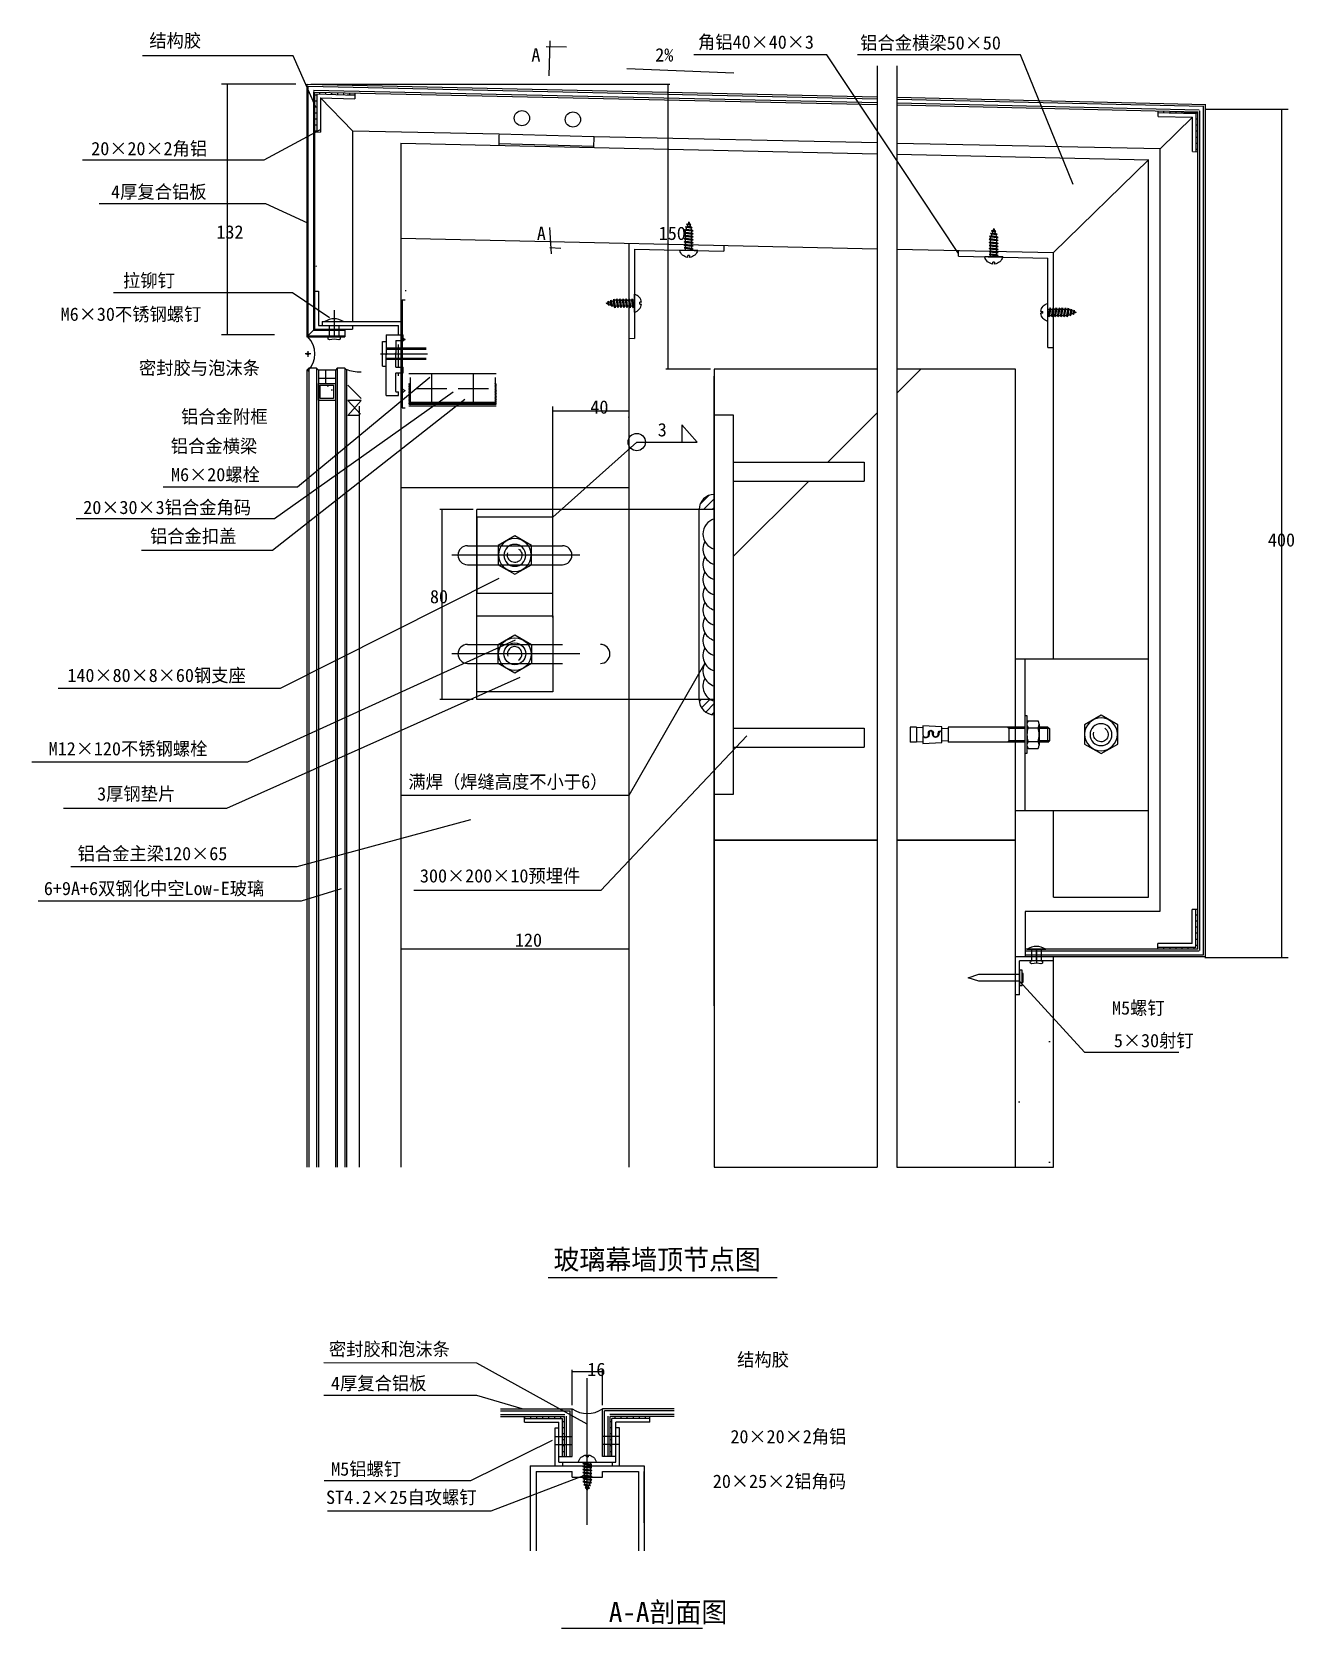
# Model space of a CAD drawing. Header units: metres. Extents: x -2119 to 2193, y 2231 to 3072.
# Drawn here: x 1528 to 2193, y 2231 to 3072 of the extents above.
import ezdxf

# ---------------------------------------------------------------- set-up
doc = ezdxf.new("R2010")
doc.units = ezdxf.units.M
for name, color, linetype in [('1', 1, 'Continuous'), ('2', 3, 'Continuous'), ('3', 5, 'Continuous'), ('4', 4, 'Continuous'), ('5', 3, 'Continuous'), ('8', 7, 'Continuous'), ('ALUMINUM-H', 8, 'Continuous'), ('BG', 35, 'Continuous'), ('C18', 4, 'Continuous'), ('CEN', 9, 'Continuous'), ('CONCRETE', 4, 'Continuous'), ('DIM', 4, 'Continuous'), ('FIXING', 6, 'Continuous'), ('FRAME', 157, 'Continuous'), ('GLASS-H', 254, 'Continuous'), ('HATCH', 8, 'Continuous'), ('图层1', 252, 'Continuous')]:
    doc.layers.add(name, color=color, linetype=linetype)

# ---------------------------------------------------------------- blocks, each defined once
blk = doc.blocks.new('DA')
at = {"color": 6}
for p, q in [((4.75, 0), (-4.75, 0)), ((-1.61, 0), (-1.61, -0.9)), ((-0.5, 3.7), (-0.5, 2.7)), ((0.5, 2.7), (-0.5, 2.7)), ((0.5, 2.7), (0.5, 3.7)), ((1.61, 0), (1.61, -0.45)), ((2.39, -0.64), (-2.41, -1.31)), ((-2.41, -1.31), (-1.61, -0.9)), ((-1.61, -1.51), (-2.41, -1.31)), ((2.39, -2.22), (-2.41, -2.89)), ((-2.41, -2.89), (-1.61, -2.47)), ((-1.61, -3.08), (-2.41, -2.89)), ((2.39, -3.82), (-2.41, -4.5)), ((-1.61, -4.08), (-2.41, -4.5)), ((-2.41, -4.5), (-1.61, -4.69)), ((2.39, -5.4), (-2.41, -6.07)), ((-2.41, -6.07), (-1.61, -5.66)), ((-1.61, -6.27), (-2.41, -6.07)), ((2.39, -7.01), (-2.41, -7.69)), ((-1.61, -7.27), (-2.41, -7.69)), ((-2.41, -7.69), (-1.61, -7.88)), ((1.61, -0.45), (-1.61, -0.9)), ((1.61, -1.06), (-1.61, -1.51)), ((-1.61, -1.51), (-1.61, -2.47)), ((1.61, -2.02), (-1.61, -2.47)), ((1.61, -2.63), (-1.61, -3.08)), ((-1.61, -3.08), (-1.61, -4.08)), ((-1.61, -4.08), (-1.61, -3.08)), ((1.61, -3.63), (-1.61, -4.08)), ((1.61, -4.24), (-1.61, -4.69)), ((-1.61, -4.69), (-1.61, -5.66)), ((1.61, -5.21), (-1.61, -5.66)), ((1.61, -5.82), (-1.61, -6.27)), ((-1.61, -7.26), (-1.61, -6.27)), ((-1.61, -6.27), (-1.61, -7.26)), ((1.61, -6.81), (-1.61, -7.26)), ((1.61, -7.42), (-1.61, -7.87)), ((-1.61, -7.87), (-1.61, -8.88)), ((2.39, -0.64), (1.61, -0.45)), ((2.39, -0.64), (1.61, -1.06)), ((1.61, -1.06), (1.61, -2.02)), ((2.39, -2.22), (1.61, -2.02)), ((2.39, -2.22), (1.61, -2.63)), ((1.61, -2.63), (1.61, -3.63)), ((2.39, -3.82), (1.61, -3.63)), ((2.39, -3.82), (1.61, -4.24)), ((1.61, -4.24), (1.61, -5.21)), ((2.39, -5.4), (1.61, -5.21)), ((2.39, -5.4), (1.61, -5.82)), ((1.61, -5.82), (1.61, -6.81)), ((2.39, -7.01), (1.61, -6.81)), ((2.39, -7.01), (1.61, -7.42)), ((1.61, -7.42), (1.61, -8.42)), ((2.39, -8.62), (-2.41, -9.3)), ((-1.61, -8.88), (-2.41, -9.3)), ((-2.41, -9.3), (-1.61, -9.49)), ((2.37, -10.23), (-2.24, -10.88)), ((-1.61, -10.49), (-2.24, -10.88)), ((-2.24, -10.88), (-1.43, -11.07)), ((1.75, -11.93), (-1.68, -12.41)), ((-1.08, -12.02), (-1.68, -12.41)), ((-1.68, -12.41), (-0.87, -12.6)), ((1.61, -8.42), (-1.61, -8.88)), ((1.61, -9.03), (-1.61, -9.49)), ((-1.61, -9.49), (-1.61, -10.49)), ((1.61, -10.03), (-1.61, -10.49)), ((1.58, -10.65), (-1.43, -11.07)), ((-1.08, -12.02), (-1.43, -11.07)), ((-1.16, -13.84), (-0.56, -13.45)), ((1.17, -13.51), (-1.16, -13.84)), ((-1.16, -13.84), (-0.35, -14.03)), ((1.2, -11.7), (-1.08, -12.02)), ((0.97, -12.34), (-0.87, -12.6)), ((-0.56, -13.45), (-0.87, -12.6)), ((0.62, -13.29), (-0.56, -13.45)), ((0.39, -13.93), (-0.35, -14.03)), ((0, -15), (-0.35, -14.03)), ((0, -15), (0.39, -13.93)), ((1.17, -13.51), (0.39, -13.93)), ((0.62, -13.29), (0.97, -12.34)), ((0.62, -13.29), (1.17, -13.51)), ((1.75, -11.93), (0.97, -12.34)), ((1.2, -11.7), (1.58, -10.65)), ((1.75, -11.93), (1.2, -11.7)), ((2.37, -10.23), (1.58, -10.65)), ((2.39, -8.62), (1.61, -8.42)), ((2.39, -8.62), (1.61, -9.03)), ((1.61, -9.03), (1.61, -10.03)), ((1.61, -10.03), (2.37, -10.23))]:
    blk.add_line(p, q, dxfattribs=at)
for centre, start, end in [((0.15, -1.33), 97.37, 164.8), ((-0.15, -1.33), 15.2, 82.63)]:
    blk.add_arc(centre, 5.08, start, end, dxfattribs=at)
blk = doc.blocks.new('SD')
at = {"color": 6}
blk.add_lwpolyline([(-4, 1.4), (4, 1.4), (4, 0), (-4, 0)], close=True, dxfattribs=at)
for points in [[(-2.25, 1.4), (-2.25, 2), (2.25, 2), (2.25, 1.4)], [(-1.85, 0), (-1.85, -21.29), (0, -27), (1.85, -21.29), (1.85, 0)]]:
    blk.add_lwpolyline(points, dxfattribs=at)
blk = doc.blocks.new('Z')
at = {"color": 6}
for p, q in [((-10.05, 0.12), (-5.01, 8.85)), ((-5.01, 8.85), (5.07, 8.85)), ((5.07, 8.85), (10.11, 0.12)), ((-5.01, -8.61), (-10.05, 0.12)), ((10.11, 0.12), (5.07, -8.61)), ((5.07, -8.61), (-5.01, -8.61))]:
    blk.add_line(p, q, dxfattribs=at)
for centre, radius in [((0.11, 0.07), 8.64), ((-0.08, 0.07), 5.76)]:
    blk.add_circle(centre, radius, dxfattribs=at)
blk.add_arc((0, 0), 3.84, 32.25, 288.67, dxfattribs=at)
blk = doc.blocks.new('S')
at = {"color": 6}
for p, q in [((-4, 12.01), (-3.2, 12.81)), ((4, 12.01), (-4, 12.01)), ((-4, 12.01), (-4, 7.4)), ((-3.2, 12.81), (3.2, 12.81)), ((-3.2, 12.81), (-3.2, 7.4)), ((3.2, 12.81), (3.2, 7.4)), ((4, 12.01), (3.2, 12.81)), ((4, 12.01), (4, 7.4)), ((-7.31, 1.58), (-7.31, 6.82)), ((-4, 0), (-4, -40.52)), ((-3.66, 1.58), (-3.66, 6.82)), ((-3.2, 0), (-3.2, -8.52)), ((3.2, 0), (3.2, -8.52)), ((3.66, 1.58), (3.66, 6.82)), ((4, 0), (4, -40.52)), ((7.31, 1.58), (7.31, 6.82)), ((-4, -9.32), (-3.2, -8.52)), ((-3.2, -8.52), (3.2, -8.52)), ((4, -9.32), (3.2, -8.52)), ((-4, -40.52), (4, -40.52)), ((-3.36, -43.85), (-3.2, -40.52)), ((3.2, -40.52), (3.36, -43.85)), ((-4, -57.19), (-3.84, -53.85)), ((-4, -57.19), (-4, -60.52)), ((-4, -57.19), (4, -57.19)), ((3.84, -53.85), (4, -57.19)), ((4, -57.19), (4, -60.52)), ((-4, -60.52), (4, -60.52))]:
    blk.add_line(p, q, dxfattribs=at)
blk.add_lwpolyline([(-10, 0), (-10, 1), (10, 1), (10, 0)], close=True, dxfattribs=at)
for points in [[(-5.48, 7.4), (0, 7.4), (5.48, 7.4)], [(-5.48, 1), (0, 1), (5.48, 1)]]:
    blk.add_lwpolyline(points, dxfattribs=at)
for points in [[(-4.67, -53.85), (0.1, -53.85, 1.06), (-0.6, -50.86, -1.34), (-0.6, -48.34, 1.34), (-0.6, -45.81, -0.48), (-2.08, -43.85), (-4.17, -43.85)], [(-1.74, -43.85, 0.49), (-0.64, -45.47, -1.32), (-0.69, -48.66, 1.34), (-0.69, -50.54, -0.84), (0.93, -53.85), (4.67, -53.85), (4.17, -43.85)]]:
    blk.add_lwpolyline(points, format="xyb", close=True, dxfattribs=at)
for centre, radius, start, end in [((-5.48, 4.23), 3.17, 54.74, 125.26), ((-5.48, 4.17), 3.17, 234.74, 305.26), ((0, -4.4), 11.8, 71.94, 108.06), ((0, 12.8), 11.8, 251.94, 288.06), ((5.48, 4.23), 3.17, 54.74, 125.26), ((5.48, 4.17), 3.17, 234.74, 305.26)]:
    blk.add_arc(centre, radius, start, end, dxfattribs=at)
blk = doc.blocks.new('mp')
at = {"color": 1}
for p, q in [((-1.5, 0), (1.5, 0)), ((0, 1.5), (0, -1.5))]:
    blk.add_line(p, q, dxfattribs=at)
blk.add_circle((0, 0), 0.5, dxfattribs=at)

msp = doc.modelspace()

# ---------------------------------------------------------------- hatches: boundary and pattern name
h = msp.add_hatch()
h.set_pattern_fill('NET')
h.paths.add_polyline_path([(1676.94, 3039.94), (1676.94, 3018.93), (1677.94, 3018.9), (1677.94, 3038.91), (1697.94, 3038.37), (1697.94, 3039.37)])
h = msp.add_hatch()
h.set_pattern_fill('NET')
h.paths.add_polyline_path([(2142.05, 3029.53), (2121.05, 3030.11), (2121.05, 3029.11), (2141.05, 3028.56), (2141.05, 3008.55), (2142.05, 3008.53)])
h = msp.add_hatch()
h.set_pattern_fill('ANSI31', scale=100)
h.paths.add_polyline_path([(2045.92, 2857.2), (2026.63, 2857.2), (2020.92, 2859.05), (2026.63, 2860.9), (2045.92, 2860.9), (2045.92, 2894.05), (1983.44, 2894.05), (1983.44, 2646.07), (2045.92, 2646.07)])
h.paths.add_polyline_path([(1973, 2894.05), (1887.3, 2894.05), (1887.3, 2870.06), (1897.3, 2870.06), (1897.3, 2845.06), (1966.13, 2845.06), (1966.13, 2835.06), (1897.3, 2835.06), (1897.3, 2705.06), (1966.13, 2705.06), (1966.13, 2695.06), (1897.3, 2695.06), (1897.3, 2670.06), (1887.3, 2670.06), (1887.3, 2646.07), (1973, 2646.07)])
h = msp.add_hatch()
h.set_pattern_fill('AR-CONC', scale=8)
h.paths.add_polyline_path([(2045.92, 2857.2), (2026.63, 2857.2), (2020.92, 2859.05), (2026.63, 2860.9), (2045.92, 2860.9), (2045.92, 2894.05), (1983.44, 2894.05), (1983.44, 2646.07), (2045.92, 2646.07)])
h.paths.add_polyline_path([(1973, 2894.05), (1887.3, 2894.05), (1887.3, 2870.06), (1897.3, 2870.06), (1897.3, 2845.06), (1966.13, 2845.06), (1966.13, 2835.06), (1897.3, 2835.06), (1897.3, 2705.06), (1966.13, 2705.06), (1966.13, 2695.06), (1897.3, 2695.06), (1897.3, 2670.06), (1887.3, 2670.06), (1887.3, 2646.07), (1973, 2646.07)])
h = msp.add_hatch()
h.set_pattern_fill('NET')
h.paths.add_polyline_path([(2140.92, 2589.55), (2120.92, 2589.55), (2120.92, 2588.55), (2141.92, 2588.55), (2141.92, 2609.55), (2140.92, 2609.55)])
at = {"layer": '3'}
h = msp.add_hatch(dxfattribs=at)
h.set_pattern_fill('NET', scale=10)
h.paths.add_polyline_path([(1687.81, 2893.55), (1687.81, 2886.55), (1678.81, 2886.55), (1678.81, 2893.55)])
h = msp.add_hatch(dxfattribs=at)
h.set_pattern_fill('AR-SAND', scale=0.5)
h.paths.add_polyline_path([(1686.81, 2885.55), (1686.81, 2878.55), (1679.81, 2878.55), (1679.81, 2885.55)])
at = {"layer": '4'}
h = msp.add_hatch(dxfattribs=at)
h.set_pattern_fill('ANSI37', scale=10)
h.paths.add_polyline_path([(1701.31, 2877.55), (1694.31, 2877.55), (1694.31, 2893.05), (1693.31, 2894.05, 0.09), (1701.31, 2892.55)])
at = {"layer": '5'}
h = msp.add_hatch(dxfattribs=at)
h.set_pattern_fill('ANSI31')
h.paths.add_polyline_path([(1879.3, 2820.06), (1887.3, 2820.06), (1887.3, 2828.06, 0.41)])
h = msp.add_hatch(dxfattribs=at)
h.set_pattern_fill('ANSI31')
h.paths.add_polyline_path([(1879.3, 2720.06), (1887.3, 2720.06), (1887.3, 2712.06, -0.41)])
at = {"layer": '8'}
h = msp.add_hatch(dxfattribs=at)
h.set_pattern_fill('ANSI37', scale=0.1)
h.paths.add_polyline_path([(1726.51, 2886.4), (1727.11, 2886.4), (1727.11, 2876.4), (1771.91, 2876.4), (1771.91, 2886.4), (1772.51, 2886.4), (1772.51, 2875.4), (1726.51, 2875.4)])
at = {"layer": 'ALUMINUM-H'}
h = msp.add_hatch(dxfattribs=at)
h.set_pattern_fill('ANSI37', scale=6)
h.paths.add_polyline_path([(1724.51, 2905.05), (1724.51, 2930.45), (1724.01, 2930.45), (1723.01, 2930.45), (1723.01, 2905.05)])
h.paths.add_polyline_path([(1724.01, 2873.65), (1724.51, 2873.65), (1724.51, 2899.05), (1723.01, 2899.05), (1723.01, 2873.65)])
at = {"layer": 'CONCRETE'}
h = msp.add_hatch(dxfattribs=at)
h.set_pattern_fill('AR-BRSTD', scale=10)
h.paths.add_polyline_path([(1973, 2558.84), (1973, 2646.07), (1887.3, 2646.07), (1887.3, 2558.84)])
h.paths.add_polyline_path([(2045.92, 2558.84), (2045.92, 2646.07), (1983.44, 2646.07), (1983.44, 2558.84)])
h = msp.add_hatch(dxfattribs=at)
h.set_pattern_fill('AR-BRSTD', scale=10)
h.paths.add_polyline_path([(1973, 2561.15), (1973, 2473.92), (1887.3, 2473.92), (1887.3, 2561.15)])
h.paths.add_polyline_path([(2045.92, 2561.15), (2045.92, 2473.92), (1983.44, 2473.92), (1983.44, 2561.15)])
at = {"layer": 'FRAME'}
h = msp.add_hatch(dxfattribs=at)
h.set_pattern_fill('DOTS', scale=20)
h.paths.add_polyline_path([(2065.92, 2582.55), (2061.05, 2582.55, -0.97), (2060.74, 2580.99), (2058.42, 2581.27), (2056.1, 2580.99, -0.97), (2055.79, 2582.55), (2047.92, 2582.55), (2047.92, 2577.55), (2049.32, 2577.55), (2049.32, 2575.8), (2049.92, 2575.8), (2049.92, 2571.3), (2049.32, 2571.3), (2049.32, 2569.55), (2047.92, 2569.55), (2047.92, 2564.55), (2045.92, 2564.55), (2045.92, 2473.92), (2065.92, 2473.92)])
at = {"layer": 'GLASS-H'}
h = msp.add_hatch(dxfattribs=at)
h.set_pattern_fill('NET')
h.paths.add_polyline_path([(1807.43, 2341.59), (1787.43, 2341.59), (1787.43, 2342.59), (1808.43, 2342.59), (1808.43, 2321.59), (1807.43, 2321.59)])
h = msp.add_hatch(dxfattribs=at)
h.set_pattern_fill('NET')
h.paths.add_polyline_path([(1833.43, 2321.59), (1832.43, 2321.59), (1832.43, 2342.59), (1853.43, 2342.59), (1853.43, 2341.59), (1833.43, 2341.59)])

# ---------------------------------------------------------------- linework, layer by layer
for p, q in [((1674.94, 3044.05), (1863.86, 3044.05)), ((1862.86, 3044.05), (1862.86, 2894.05)), ((1677.49, 2948.35), (1677.89, 2948.1)), ((1885.3, 2894.05), (1861.86, 2894.05)), ((1887.3, 2558.84), (1887.3, 2890.41)), ((1887.3, 2670.06), (1887.3, 2870.06)), ((1887.3, 2870.06), (1897.3, 2870.06)), ((1897.3, 2870.06), (1897.3, 2670.06)), ((1897.3, 2845.06), (1966.13, 2845.06)), ((1966.13, 2845.06), (1966.13, 2835.06)), ((1897.3, 2835.06), (1966.13, 2835.06)), ((1760.25, 2820.08), (1742.86, 2820.08)), ((1743.86, 2820.08), (1743.86, 2720.08)), ((1760.25, 2720.08), (1742.86, 2720.08)), ((1897.3, 2705.06), (1966.13, 2705.06)), ((1966.13, 2705.06), (1966.13, 2695.06)), ((1897.3, 2695.06), (1966.13, 2695.06)), ((1897.3, 2670.06), (1887.3, 2670.06)), ((1812.43, 2348.59), (1812.43, 2367.08)), ((1828.43, 2366.08), (1812.43, 2366.08)), ((1828.43, 2348.59), (1828.43, 2367.08))]:
    msp.add_line(p, q)
at = {"layer": '1'}
for p, q in [((1673.31, 3043.04), (1673.31, 2911.55)), ((1673.44, 3043.04), (1973.13, 3036.43)), ((1676.27, 3040.96), (1973.13, 3034.44)), ((1676.31, 3040.16), (1676.31, 2914.55)), ((1983.57, 3036.19), (2145.05, 3032.45)), ((1983.57, 3034.19), (2142.64, 3030.52)), ((2142.92, 2587.89), (2142.92, 3029.99)), ((2144.92, 2585.64), (2144.92, 3032.06)), ((1823.95, 3016.33), (1773.97, 3017.68)), ((1676.31, 2914.55), (1673.31, 2911.55)), ((1673.31, 2911.55), (1692.81, 2911.55)), ((1676.31, 2914.55), (1692.81, 2914.55)), ((1772.51, 2891.55), (1726.51, 2891.55)), ((1727.11, 2889.55), (1727.11, 2876.4)), ((1771.91, 2889.55), (1771.91, 2876.4)), ((1771.91, 2876.4), (1727.11, 2876.4)), ((1842.31, 2820.08), (1842.31, 2720.08)), ((2142.58, 2587.55), (2050.92, 2587.55)), ((2144.83, 2585.55), (2050.92, 2585.55))]:
    msp.add_line(p, q, dxfattribs=at)
at = {"layer": '2'}
for p, q in [((1798.76, 3064), (1809.52, 3063.71)), ((1800.68, 3066.95), (1800.17, 3048.47)), ((1841.17, 3052.33), (1897.65, 3050.11)), ((1672.81, 3044.05), (1672.81, 2911.05)), ((1672.94, 3044.05), (1973.13, 3037.43)), ((1676.81, 3039.94), (1676.81, 2915.05)), ((1676.94, 3039.94), (1973.13, 3033.44)), ((1677.94, 3038.91), (1677.94, 3018.9)), ((1677.94, 3038.91), (1697.94, 3038.37)), ((1679.94, 3036.86), (1679.94, 3018.85)), ((1696.95, 3019.39), (1679.94, 3036.86)), ((1679.94, 3036.86), (1697.94, 3036.37)), ((1697.94, 3039.37), (1697.94, 3036.37)), ((1983.57, 3037.19), (2146.05, 3033.43)), ((1983.57, 3033.19), (2142.05, 3029.53)), ((2121.05, 3027.1), (2121.05, 3030.11)), ((2121.05, 3029.11), (2141.05, 3028.56)), ((2121.05, 3027.1), (2139.05, 3026.62)), ((2122.05, 3010.07), (2139.05, 3026.62)), ((2139.05, 3008.61), (2139.05, 3026.62)), ((2141.05, 3008.55), (2141.05, 3028.56)), ((2141.92, 2588.55), (2141.92, 3029.54)), ((2145.92, 2584.55), (2145.92, 3033.43)), ((1676.94, 3018.93), (1679.94, 3018.85)), ((1696.82, 3019.52), (1696.78, 2919.05)), ((1774.06, 3017.68), (1696.95, 3019.39)), ((1773.94, 3011.82), (1774.1, 3017.35)), ((1722.31, 3012.95), (1722.31, 2473.92)), ((1722.31, 3012.95), (1973, 3007.43)), ((1823.81, 3011.33), (1773.83, 3012.69)), ((1823.93, 3010.71), (1824.09, 3016.32)), ((1973.13, 3013.26), (1824.05, 3016.32)), ((2122.05, 3010.07), (1983.57, 3012.92)), ((2121.92, 3009.94), (2121.92, 2608.55)), ((1983.44, 3007.2), (2116.05, 3004.27)), ((2065.92, 2955.37), (2115.92, 3004.28)), ((2115.92, 2616), (2115.92, 3004.28)), ((2139.05, 3008.61), (2142.05, 3008.53)), ((1801.57, 2954.83), (1800.68, 2968.55)), ((1722.31, 2962.94), (1973, 2957.42)), ((1842.31, 2960.3), (1842.31, 2820.08)), ((1892.31, 2959.19), (1892.31, 2956.19)), ((1800.69, 2958.06), (1806.45, 2957.76)), ((1845.31, 2957.23), (1892.31, 2956.19)), ((1845.31, 2957.23), (1845.31, 2910.22)), ((1983.44, 2957.19), (2065.92, 2955.37)), ((2015.92, 2953.47), (2015.92, 2956.47)), ((2015.92, 2953.47), (2062.92, 2952.43)), ((2062.92, 2905.42), (2062.92, 2952.43)), ((2065.92, 2741.58), (2065.92, 2955.37)), ((1676.81, 2935.05), (1678.81, 2935.05)), ((1678.81, 2935.05), (1678.81, 2917.05)), ((1678.81, 2917.05), (1696.81, 2917.05)), ((1680.83, 2919.05), (1680.83, 2917.05)), ((1680.83, 2919.05), (1722.31, 2919.05)), ((1696.81, 2917.05), (1721.04, 2917.05)), ((1696.81, 2917.05), (1696.81, 2915.05)), ((1721.04, 2912.05), (1721.04, 2917.05)), ((1672.81, 2911.05), (1692.81, 2911.05)), ((1676.81, 2915.05), (1696.81, 2915.05)), ((1692.81, 2915.05), (1692.81, 2911.05)), ((1712.54, 2908.55), (1714.54, 2908.55)), ((1712.54, 2895.55), (1712.54, 2908.55)), ((1714.54, 2912.05), (1714.54, 2902.55)), ((1714.54, 2912.05), (1723.44, 2912.05)), ((1719.54, 2908.95), (1719.54, 2902.55)), ((1719.64, 2909.05), (1723.54, 2909.05)), ((1723.54, 2909.05), (1723.54, 2911.95)), ((1842.31, 2910.28), (1845.31, 2910.22)), ((1715.04, 2902.05), (1714.54, 2902.55)), ((1715.04, 2902.05), (1714.54, 2901.55)), ((1714.54, 2880.21), (1714.54, 2901.55)), ((1719.04, 2902.05), (1719.54, 2902.55)), ((1719.04, 2902.05), (1719.54, 2901.55)), ((1719.54, 2895.15), (1719.54, 2901.55)), ((1721.04, 2895.05), (1721.04, 2907.05)), ((2062.92, 2905.42), (2065.92, 2905.36)), ((1712.54, 2895.55), (1714.54, 2895.55)), ((1719.54, 2882.21), (1719.54, 2891.95)), ((1719.64, 2895.05), (1723.44, 2895.05)), ((1719.64, 2892.05), (1723.44, 2892.05)), ((1721.04, 2890.55), (1721.04, 2892.05)), ((1723.54, 2892.15), (1723.54, 2894.95)), ((1714.64, 2880.11), (1720.94, 2880.11)), ((1719.64, 2882.11), (1720.94, 2882.11)), ((1721.04, 2880.21), (1721.04, 2882.01)), ((1722.31, 2874.55), (1722.31, 2813.62)), ((1842.31, 2720.08), (1842.31, 2473.92)), ((2065.92, 2616), (2065.92, 2661.58)), ((2065.92, 2616), (2115.92, 2616)), ((2050.92, 2608.55), (2050.92, 2588.55)), ((2121.92, 2608.55), (2050.92, 2608.55)), ((2138.92, 2591.55), (2138.92, 2609.55)), ((2141.92, 2609.55), (2138.92, 2609.55)), ((2140.92, 2589.55), (2140.92, 2609.55)), ((2141.92, 2588.55), (2050.92, 2588.55)), ((2050.92, 2588.55), (2050.92, 2584.55)), ((2138.92, 2591.55), (2120.92, 2591.55)), ((2120.92, 2588.55), (2120.92, 2591.55)), ((2140.92, 2589.55), (2120.92, 2589.55)), ((2065.92, 2584.55), (2045.92, 2584.55)), ((2047.92, 2564.55), (2047.92, 2582.55)), ((2065.92, 2582.55), (2047.92, 2582.55)), ((2145.92, 2584.55), (2050.92, 2584.55)), ((2047.92, 2564.55), (2045.92, 2564.55)), ((1774.72, 2346.59), (1812.43, 2346.59)), ((1774.72, 2345.59), (1811.43, 2345.59)), ((1811.43, 2321.59), (1811.43, 2345.59)), ((1812.43, 2321.59), (1812.43, 2346.59)), ((1866.15, 2346.59), (1828.43, 2346.59)), ((1828.43, 2321.59), (1828.43, 2346.59)), ((1866.15, 2345.59), (1829.43, 2345.59)), ((1829.43, 2321.59), (1829.43, 2345.59)), ((1774.72, 2343.59), (1808.66, 2343.59)), ((1774.72, 2342.59), (1808.43, 2342.59)), ((1787.43, 2339.59), (1787.43, 2342.59)), ((1787.43, 2341.59), (1807.43, 2341.59)), ((1787.43, 2339.59), (1805.43, 2339.59)), ((1803.43, 2316.59), (1803.43, 2336.59)), ((1803.43, 2336.59), (1805.43, 2336.59)), ((1805.43, 2318.59), (1805.43, 2339.59)), ((1807.43, 2321.59), (1807.43, 2341.59)), ((1808.43, 2321.59), (1808.43, 2342.59)), ((1809.43, 2321.59), (1809.43, 2342.81)), ((1831.43, 2321.59), (1831.43, 2342.81)), ((1866.15, 2343.59), (1832.21, 2343.59)), ((1866.15, 2342.59), (1832.43, 2342.59)), ((1832.43, 2321.59), (1832.43, 2342.59)), ((1853.43, 2341.59), (1833.43, 2341.59)), ((1833.43, 2321.59), (1833.43, 2341.59)), ((1853.43, 2339.59), (1835.43, 2339.59)), ((1835.43, 2318.59), (1835.43, 2339.59)), ((1837.43, 2336.59), (1835.43, 2336.59)), ((1837.43, 2316.59), (1837.43, 2336.59)), ((1853.43, 2339.59), (1853.43, 2342.59)), ((1805.43, 2321.59), (1812.43, 2321.59)), ((1835.43, 2321.59), (1828.43, 2321.59)), ((1790.43, 2316.59), (1850.43, 2316.59)), ((1790.43, 2316.59), (1790.43, 2271.77)), ((1793.43, 2313.59), (1812.43, 2313.59)), ((1793.43, 2313.59), (1793.43, 2271.77)), ((1805.43, 2318.59), (1835.43, 2318.59)), ((1807.38, 2318.59), (1807.38, 2316.59)), ((1828.43, 2313.59), (1847.43, 2313.59)), ((1833.48, 2318.59), (1833.48, 2316.59)), ((1847.43, 2313.59), (1847.43, 2271.77)), ((1850.43, 2316.59), (1850.43, 2271.77)), ((1850.43, 2286.59), (1850.43, 2313.59)), ((1812.43, 2310.59), (1828.43, 2310.59)), ((1806.87, 2231.17), (1881.12, 2231.17))]:
    msp.add_line(p, q, dxfattribs=at)
for points in [[(1692.03, 2919.05, 0.31), (1682.23, 2919.05)], [(2061.82, 2588.55, 0.31), (2052.02, 2588.55)]]:
    msp.add_lwpolyline(points, format="xyb", close=True, dxfattribs=at)
for points in [[(1689.54, 2917.05), (1689.54, 2911.05, -1.07), (1689.54, 2909.47), (1687.14, 2909.75), (1684.75, 2909.47, -1.07), (1684.74, 2911.05), (1684.74, 2917.05)], [(2059.32, 2588.55), (2059.32, 2582.55, -1.07), (2059.31, 2580.97), (2056.92, 2581.25), (2054.53, 2580.97, -1.07), (2054.52, 2582.55), (2054.52, 2588.55)]]:
    msp.add_lwpolyline(points, format="xyb", dxfattribs=at)
for points in [[(1973, 2894.05), (1887.3, 2894.05), (1887.3, 2646.07), (1973, 2646.07)], [(1983.44, 2646.07), (2045.92, 2646.07), (2045.92, 2894.05), (1983.44, 2894.05)]]:
    msp.add_lwpolyline(points, dxfattribs=at)
for centre, start, end in [((1719.64, 2912.15), 180, 270), ((1719.64, 2908.95), 90, 180), ((1723.44, 2911.95), 0, 90), ((1719.64, 2895.15), 180, 270), ((1719.64, 2891.95), 90, 180), ((1723.44, 2894.95), 0, 90), ((1723.44, 2892.15), 270, 0), ((1714.64, 2880.21), 180, 270), ((1719.64, 2882.21), 180, 270), ((1720.94, 2882.01), 0, 90), ((1720.94, 2880.21), 270, 0)]:
    msp.add_arc(centre, 0.1, start, end, dxfattribs=at)
at = {"layer": '3'}
for p, q in [((1673.81, 2894.55), (1673.81, 2473.92)), ((1677.81, 2894.55), (1677.81, 2473.92)), ((1688.81, 2894.55), (1688.81, 2473.92)), ((1692.81, 2894.55), (1692.81, 2473.92)), ((1700.31, 2874.55), (1700.31, 2473.92))]:
    msp.add_line(p, q, dxfattribs=at)
msp.add_lwpolyline([(1679.11, 2886.55), (1687.51, 2886.55, -0.41), (1687.81, 2886.25), (1687.81, 2877.8, -0.41), (1687.56, 2877.55), (1679.06, 2877.55, -0.41), (1678.81, 2877.8), (1678.81, 2886.25, -0.41)], format="xyb", close=True, dxfattribs=at)
msp.add_lwpolyline([(1679.81, 2885.55), (1686.81, 2885.55), (1686.81, 2878.55), (1679.81, 2878.55)], close=True, dxfattribs=at)
at = {"layer": '4'}
for p, q in [((1735.66, 2905.05), (1714.54, 2905.05)), ((1735.66, 2899.05), (1714.54, 2899.05)), ((1701.31, 2877.55), (1694.31, 2877.55)), ((1694.31, 2869.55), (1701.31, 2877.55)), ((1694.31, 2877.55), (1701.04, 2870.35)), ((1700.04, 2869.55), (1694.31, 2869.55))]:
    msp.add_line(p, q, dxfattribs=at)
for centre, radius, start, end in [((1663.95, 2902.05), 12.98, 316.1, 43.9), ((1701.27, 2914.47), 21.92, 248.68, 270.08)]:
    msp.add_arc(centre, radius, start, end, dxfattribs=at)
at = {"layer": '5'}
for p, q in [((1678.81, 2893.55), (1678.81, 2473.92)), ((1687.81, 2893.55), (1687.81, 2473.92)), ((1762.25, 2720.08), (1762.25, 2820.08)), ((1887.3, 2820.08), (1762.25, 2820.08)), ((1879.3, 2720.06), (1879.3, 2820.06)), ((1757.31, 2801.08), (1807.31, 2801.08)), ((1757.31, 2791.08), (1807.31, 2791.08)), ((1757.31, 2749.08), (1807.31, 2749.08)), ((2045.92, 2741.58), (2115.92, 2741.58)), ((2050.92, 2661.58), (2050.92, 2741.58)), ((1757.31, 2739.08), (1807.31, 2739.08)), ((1887.3, 2720.08), (1762.25, 2720.08)), ((2045.92, 2661.58), (2115.92, 2661.58))]:
    msp.add_line(p, q, dxfattribs=at)
msp.add_lwpolyline([(1693.81, 2473.92), (1693.81, 2893.55), (1692.81, 2894.55), (1688.81, 2894.55), (1687.81, 2893.55), (1678.81, 2893.55), (1677.81, 2894.55), (1673.81, 2894.55), (1672.81, 2893.55), (1672.81, 2473.92)], dxfattribs=at)
for points in [[(1762.31, 2816.08), (1762.31, 2776.08), (1802.31, 2776.08), (1802.31, 2816.08)], [(1762.31, 2724.08), (1762.31, 2764.08), (1802.31, 2764.08), (1802.31, 2724.08)]]:
    msp.add_lwpolyline(points, close=True, dxfattribs=at)
for centre, radius, start, end in [((1887.3, 2820.06), 8, 90, 180), ((1889.6, 2807.23), 8.32, 106.01, 253.99), ((1757.31, 2796.08), 5, 90, 270), ((1807.31, 2796.08), 5, 270, 90), ((1889.6, 2799.23), 8.32, 151.27, 253.99), ((1889.6, 2791.23), 8.32, 151.27, 253.99), ((1889.6, 2783.23), 8.32, 151.27, 253.99), ((1889.6, 2775.23), 8.32, 151.27, 253.99), ((1889.6, 2767.23), 8.32, 151.27, 253.99), ((1889.6, 2759.23), 8.32, 151.27, 253.99), ((1757.31, 2744.08), 5, 90, 270), ((1827.31, 2744.08), 5, 270, 90), ((1889.6, 2751.23), 8.32, 151.27, 253.99), ((1889.6, 2743.23), 8.32, 151.27, 253.99), ((1889.6, 2735.23), 8.32, 151.27, 253.99), ((1889.6, 2727.23), 8.32, 151.27, 253.99), ((1887.3, 2720.06), 8, 180, 270)]:
    msp.add_arc(centre, radius, start, end, dxfattribs=at)
at = {"layer": '8'}
for p, q in [((1772.51, 2875.4), (1726.51, 2875.4)), ((1772.51, 2874.55), (1726.51, 2874.55))]:
    msp.add_line(p, q, dxfattribs=at)
at = {"layer": 'ALUMINUM-H'}
for p, q in [((2145.55, 3030.99), (2189.51, 3030.99)), ((2185.89, 3030.99), (2185.89, 2584.25)), ((1725.01, 2935.3), (1724.51, 2935.3)), ((1723.01, 2930.45), (1723.01, 2873.65)), ((1723.01, 2930.45), (1724.51, 2930.45)), ((1689.54, 2911.05), (1684.69, 2911.05)), ((1723.01, 2909.05), (1723.01, 2895.05)), ((1711.54, 2902.05), (1736.33, 2902.05)), ((1735.66, 2904.38), (1714.54, 2904.38)), ((1735.66, 2899.72), (1714.54, 2899.72)), ((1715.81, 2902.05), (1723.01, 2902.05)), ((1723.01, 2905.39), (1723.01, 2899.05)), ((1723.01, 2873.65), (1724.51, 2873.65)), ((2056.92, 2582.55), (2056.92, 2588.55)), ((2056.92, 2588.39), (2056.92, 2581.11)), ((2145.55, 2584.25), (2189.51, 2584.25))]:
    msp.add_line(p, q, dxfattribs=at)
at = {"layer": 'BG'}
for p, q in [((1687.13, 2925.15), (1687.12, 2910.63)), ((1678.81, 2917.05), (1696.81, 2917.05))]:
    msp.add_line(p, q, dxfattribs=at)
at = {"layer": 'C18'}
for p, q in [((1738.48, 2875.89), (1738.48, 2891.89)), ((1760.48, 2875.89), (1760.48, 2891.89)), ((1730.48, 2883.89), (1746.48, 2883.89)), ((1752.48, 2883.89), (1768.48, 2883.89))]:
    msp.add_line(p, q, dxfattribs=at)
at = {"layer": 'CEN'}
for p, q in [((1973, 3053.78), (1973, 2473.92)), ((1983.44, 3053.78), (1983.44, 2473.92)), ((1802.31, 2763.28), (1802.31, 2874.29)), ((1816.53, 2796.08), (1749.14, 2796.08)), ((1816.53, 2744.08), (1749.14, 2744.08)), ((1820.43, 2285.49), (1820.43, 2362.76)), ((1812.43, 2310.59), (1812.43, 2313.59)), ((1828.43, 2310.59), (1828.43, 2313.59))]:
    msp.add_line(p, q, dxfattribs=at)
at = {"layer": 'DIM'}
for p, q in [((1946.6, 3059.56), (1876.47, 3059.56)), ((2015.92, 2954.97), (1946.6, 3059.56)), ((2048.46, 3059.56), (1962.64, 3059.56)), ((2076.26, 2991.32), (2048.46, 3059.56)), ((1666.94, 3044.05), (1627.79, 3044.05)), ((1630.79, 3044.05), (1630.79, 2912.05)), ((1655.76, 2912.05), (1627.79, 2912.05)), ((1737.52, 2889.6), (1667.75, 2831.92)), ((1755.93, 2878.01), (1654.76, 2798.52)), ((1749.81, 2881.96), (1655.77, 2815.14)), ((1802.31, 2872), (1842.31, 2872)), ((1802.31, 2868.55), (1802.31, 2869)), ((1842.31, 2868.55), (1842.31, 2869)), ((1870.23, 2864.65), (1878.22, 2855.63)), ((1870.23, 2864.65), (1870.23, 2855.63)), ((1802.31, 2816.08), (1846.46, 2855.63)), ((1846.46, 2855.63), (1878.22, 2855.63)), ((1667.75, 2831.92), (1597.17, 2831.92)), ((1655.77, 2815.14), (1551.25, 2815.14)), ((1654.76, 2798.52), (1585.61, 2798.52)), ((1773.89, 2783.8), (1658.63, 2725.95)), ((1782.37, 2751.34), (1641.44, 2687.14)), ((1658.63, 2725.95), (1541.88, 2725.95)), ((1641.44, 2687.14), (1528, 2687.14)), ((1722.31, 2597.2), (1722.31, 2585.65)), ((1842.31, 2597.2), (1842.31, 2585.65)), ((1842.31, 2588.65), (1722.31, 2588.65)), ((2047.92, 2571.7), (2082.28, 2534.39)), ((2082.28, 2534.39), (2131.92, 2534.39))]:
    msp.add_line(p, q, dxfattribs=at)
for points in [[(1677.44, 3032.04), (1665.47, 3058.95), (1586.21, 3058.95)], [(1679.81, 3019.99), (1650.15, 3004.01), (1554.65, 3004.01)], [(1673.31, 2970.88), (1651.21, 2981), (1563.33, 2981)], [(1684.7, 2921), (1665.23, 2934.28), (1570.89, 2934.28)], [(1784.82, 2731.7), (1630.53, 2662.66), (1544.65, 2662.66)], [(1882.3, 2739.23), (1842.31, 2669.47), (1722.31, 2669.47)], [(1904.5, 2700.9), (1827.59, 2619.57), (1729.09, 2619.57)], [(1758.97, 2656.68), (1667.54, 2632.04), (1548.49, 2632.04)], [(1690.84, 2620.44), (1669.75, 2613.9), (1531.23, 2613.9)], [(1820.43, 2338.57), (1762.29, 2370.67), (1681.69, 2370.75)], [(1786.15, 2346.59), (1762.29, 2353.71), (1681.69, 2353.71)], [(1801.94, 2329.9), (1758.85, 2308.68), (1681.8, 2308.68)], [(1819.24, 2311.72), (1769.66, 2292.73), (1683.58, 2292.73)]]:
    msp.add_lwpolyline(points, dxfattribs=at)
msp.add_circle((1846.46, 2855.63), 4.53, dxfattribs=at)
at = {"layer": 'FIXING'}
for p, q in [((1803.43, 2331.96), (1812.43, 2331.96)), ((1837.43, 2331.96), (1828.43, 2331.96)), ((1803.43, 2327.84), (1812.43, 2327.84)), ((1837.43, 2327.84), (1828.43, 2327.84))]:
    msp.add_line(p, q, dxfattribs=at)
for centre in [(1786, 3026.18), (1812.86, 3025.45)]:
    msp.add_circle(centre, 4, dxfattribs=at)
at = {"layer": 'GLASS-H'}
for p, q in [((1887.3, 2646.07), (1887.3, 2473.92)), ((1973, 2646.07), (1887.3, 2646.07)), ((2045.92, 2646.07), (1983.44, 2646.07)), ((2045.92, 2473.92), (2045.92, 2646.07)), ((2065.92, 2473.92), (2065.92, 2584.55)), ((1887.3, 2473.92), (1973, 2473.92)), ((1983.44, 2473.92), (2065.92, 2473.92))]:
    msp.add_line(p, q, dxfattribs=at)
at = {"layer": 'HATCH'}
msp.add_arc((1820.43, 2358.31), 14.19, 235.68, 304.32, dxfattribs=at)
at = {"layer": '图层1'}
for p, q in [((1842.31, 2831.51), (1722.31, 2831.51)), ((1799.83, 2415.75), (1920.32, 2415.75))]:
    msp.add_line(p, q, dxfattribs=at)

# ---------------------------------------------------------------- block references
at = {"rotation": 270}
msp.add_blockref('mp', (1673.31, 2902.05), dxfattribs=at)
at = {"xscale": -1, "rotation": 270}
msp.add_blockref('SD', (2047.92, 2573.55), dxfattribs=at)
at = {"layer": 'DIM', "xscale": -1}
for p, rotation in [((1873.81, 2956.57), 180), ((2034.42, 2953.09), 180), ((2062.92, 2923.93), 90)]:
    msp.add_blockref('DA', p, dxfattribs=dict(at, rotation=rotation))
at = {"layer": 'DIM', "rotation": 270}
msp.add_blockref('DA', (1845.31, 2928.72), dxfattribs=at)
at = {"layer": 'DIM', "xscale": -1}
msp.add_blockref('DA', (1820.43, 2318.59), dxfattribs=at)
at = {"layer": 'FIXING', "rotation": 270}
msp.add_blockref('S', (2050.92, 2701.58), dxfattribs=at)
at = {"layer": 'GLASS-H', "xscale": -1, "rotation": 270}
for p in [(1782.19, 2796.08), (2090.85, 2701.67)]:
    msp.add_blockref('Z', p, dxfattribs=at)
at = {"layer": 'GLASS-H', "rotation": 270}
msp.add_blockref('Z', (1782.19, 2744.08), dxfattribs=at)

# ---------------------------------------------------------------- texts
at = {"char_height": 7, "attachment_point": 1}
for s, insert in [('\\A1;150', (1858.02, 2969.05)), ('\\A1;80', (1737.58, 2777.76)), ('\\A1;16', (1820.43, 2370.89))]:
    msp.add_mtext(s, dxfattribs=dict(at, insert=insert))
at = {"layer": 'ALUMINUM-H', "insert": (2178.79, 2807.62), "char_height": 7, "attachment_point": 1}
msp.add_mtext('\\A1;400', dxfattribs=at)
at = {"layer": 'DIM'}
for s, height, p in [('结构胶', 7, (1589.82, 3063.52)), ('角铝40×40×3', 7, (1878.7, 3062.75)), ('铝合金横梁50×50', 7, (1964.12, 3062.33)), ('A', 7, (1790.98, 3056.01)), ('2%', 7, (1856.21, 3056.01)), ('20×20×2角铝', 7, (1559.22, 3006.67)), ('4厚复合铝板', 7, (1569.68, 2983.91)), ('A', 7, (1793.86, 2961.97)), ('拉铆钉', 7, (1575.97, 2937.2)), ('M6×30不锈钢螺钉', 7, (1543.13, 2919.48)), ('密封胶与泡沫条', 7, (1584.37, 2891.15)), ('铝合金附框', 7, (1606.56, 2865.55)), ('铝合金横梁', 7, (1601.11, 2850.02)), ('3', 7, (1857.5, 2858.62)), ('M6×20螺栓', 7, (1601.25, 2835.02)), ('20×30×3铝合金角码', 7, (1555.03, 2817.75)), ('铝合金扣盖', 7, (1590.15, 2802.61)), ('140×80×8×60钢支座', 7, (1546.65, 2729.31)), ('M12×120不锈钢螺栓', 7, (1536.8, 2690.68)), ('满焊（焊缝高度不小于6）', 7, (1726.19, 2673.26)), ('3厚钢垫片', 7, (1562.31, 2666.94)), ('铝合金主梁120×65', 7, (1552.05, 2635.46)), ('300×200×10预埋件', 7, (1732.3, 2623.75)), ('6+9A+6双钢化中空Low-E玻璃', 7, (1534.28, 2617.11)), ('M5螺钉', 7, (2096.7, 2554.18)), ('5×30射钉', 7, (2097.69, 2537.02)), ('玻璃幕墙顶节点图', 10.5, (1802.63, 2419.97)), ('密封胶和泡沫条 ', 7, (1684.36, 2374.55)), ('结构胶', 7, (1899.31, 2369.04)), ('4厚复合铝板', 7, (1685.45, 2356.57)), ('20×20×2角铝', 7, (1895.77, 2328.49)), ('M5铝螺钉', 7, (1685.56, 2311.43)), ('20×25×2铝角码', 7, (1886.52, 2304.98)), ('ST4.2×25自攻螺钉', 7, (1682.87, 2296.53)), ('A-A剖面图', 10.5, (1831.75, 2234.33))]:
    msp.add_text(s, height=height, dxfattribs=at).set_placement(p)
at = {"layer": 'DIM', "char_height": 7, "attachment_point": 1}
for s, insert in [('\\A1;132', (1625.12, 2969.77)), ('\\A1;40', (1822.02, 2877.59)), ('\\A1;120', (1782.31, 2596.93))]:
    msp.add_mtext(s, dxfattribs=dict(at, insert=insert))

doc.saveas('drawing.dxf')
